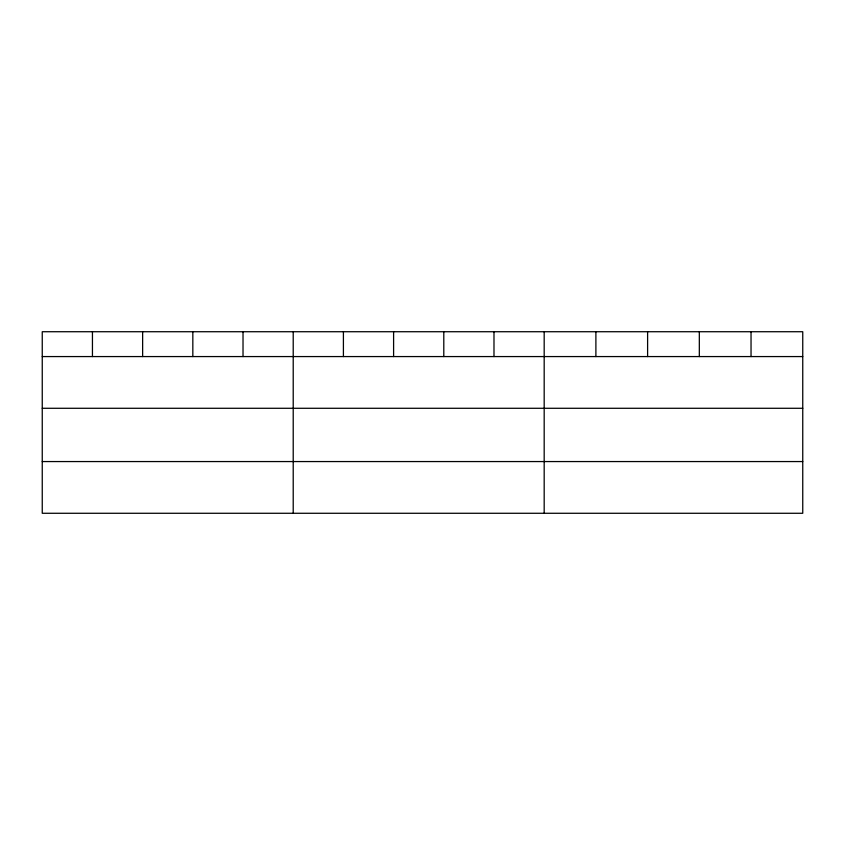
<?xml version="1.0" encoding="UTF-8"?>
<svg xmlns="http://www.w3.org/2000/svg" width="845" height="845" viewBox="0 0 845 845"><rect width="100%" height="100%" fill="white"/><g stroke="black" fill="none" stroke-linecap="round" stroke-linejoin="round"><path stroke-width="1.27" d="M802.75 408.283L802.75 331.726L42.25 331.726L42.25 513.274L802.75 513.274L802.75 408.283L42.25 408.283M42.25 356.569L802.75 356.569M42.25 461.56L802.75 461.56M751.036 331.726L751.036 356.569M699.322 331.726L699.322 356.569M647.608 331.726L647.608 356.569M595.894 331.726L595.894 356.569M544.18 331.726L544.18 513.274M493.987 331.726L493.987 356.569M443.794 331.726L443.794 356.569M393.601 331.726L393.601 356.569M343.408 331.726L343.408 356.569M293.215 331.726L293.215 513.274M243.022 331.726L243.022 356.569M192.829 331.726L192.829 356.569M142.636 331.726L142.636 356.569M92.443 331.726L92.443 356.569"/></g></svg>
